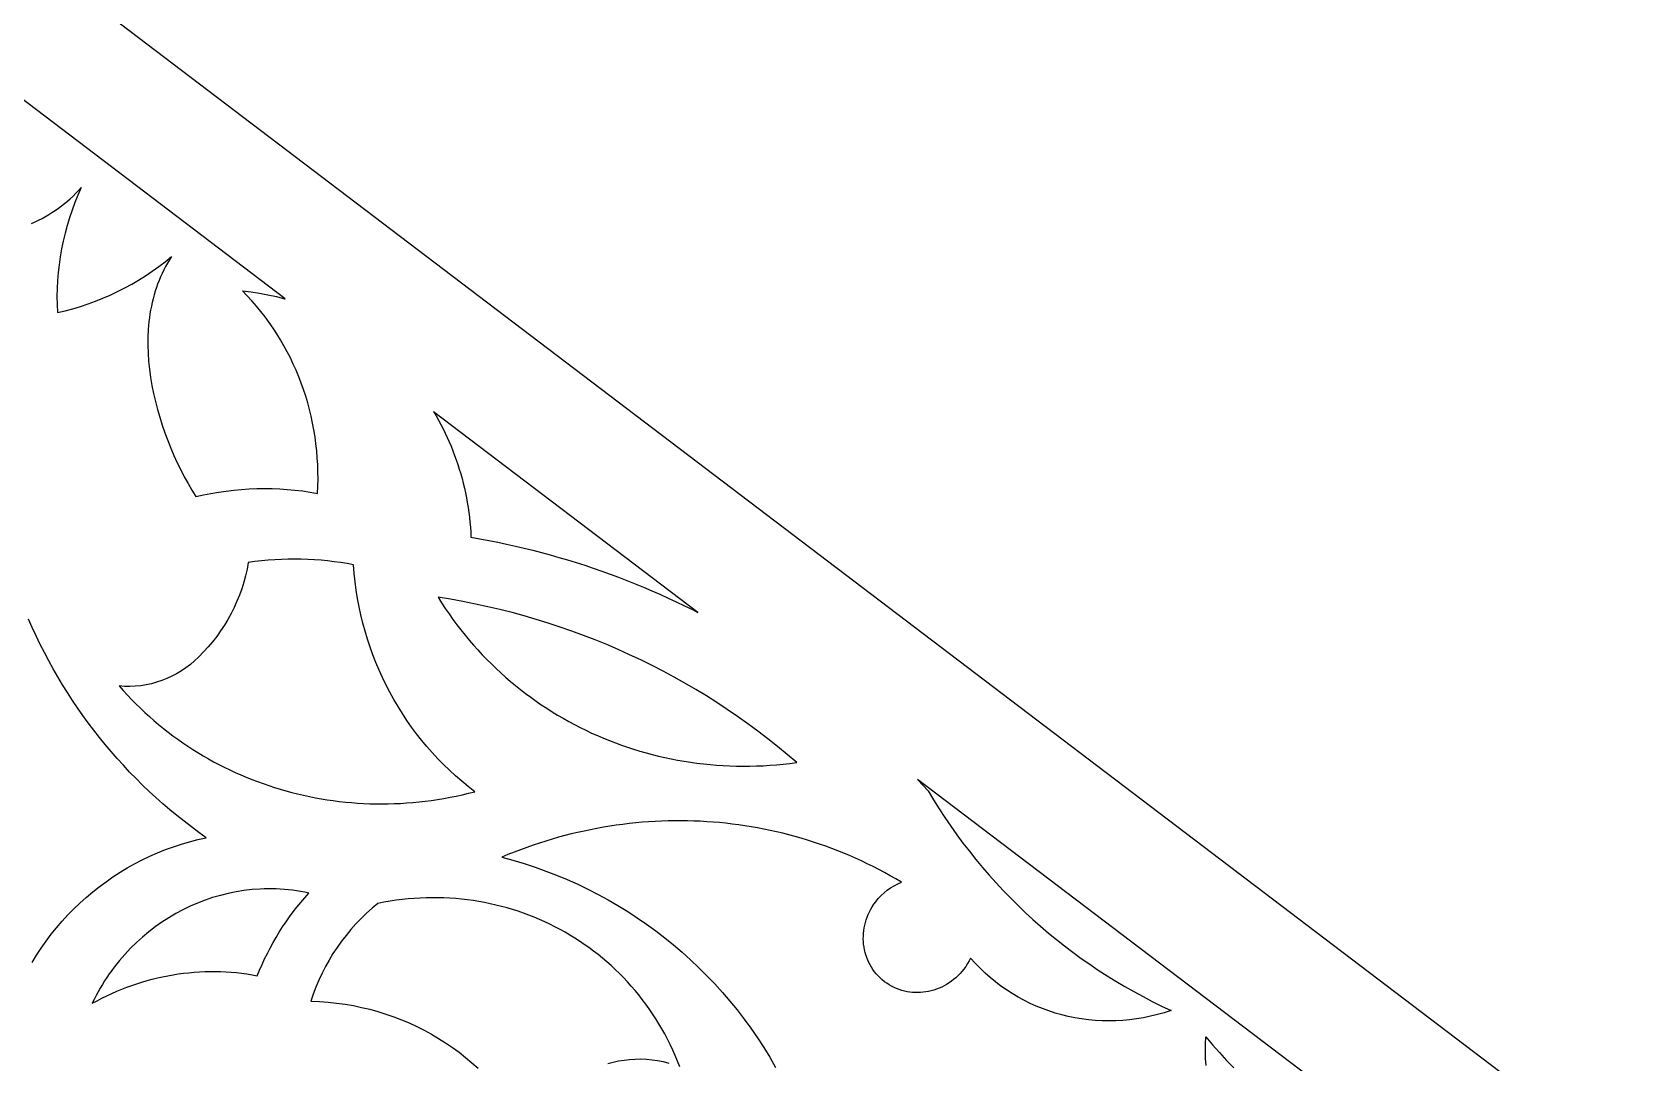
# Model space of a CAD drawing. Extents: x -1429 to -724, y 80 to 630.
# Drawn here: x -854.9 to -787.9, y 417.3 to 460.4 of the extents above; entities that cross this region are included whole.
import ezdxf

# ---------------------------------------------------------------- set-up
doc = ezdxf.new("R2010")
doc.units = 0
doc.layers.add('LAYER_1', color=18, linetype='CONTINUOUS')

msp = doc.modelspace()

# ---------------------------------------------------------------- linework, layer by layer
at = {"layer": 'LAYER_1'}
for points in [[(-784.299, 144.673), (-1369.299, 144.673), (-1369.299, 569.673), (-994.512, 569.673), (-784.299, 409.912)], [(-838.122, 444.535), (-838.019, 444.361), (-837.92, 444.185), (-837.824, 444.008), (-837.731, 443.828), (-837.642, 443.647), (-837.556, 443.464), (-837.473, 443.279), (-837.394, 443.093), (-837.318, 442.905), (-837.246, 442.715), (-837.177, 442.524), (-837.112, 442.331), (-837.05, 442.137), (-836.991, 441.942), (-836.937, 441.745), (-836.885, 441.546), (-836.838, 441.347), (-836.794, 441.146), (-836.753, 440.945), (-836.717, 440.742), (-836.683, 440.538), (-836.654, 440.333), (-836.628, 440.127), (-836.606, 439.92), (-836.588, 439.712), (-836.574, 439.503), (-836.563, 439.294), (-836.19, 439.228), (-835.818, 439.158), (-835.448, 439.084), (-835.078, 439.005), (-834.71, 438.923), (-834.343, 438.837), (-833.977, 438.746), (-833.613, 438.651), (-833.25, 438.553), (-832.888, 438.45), (-832.528, 438.343), (-832.169, 438.232), (-831.811, 438.118), (-831.456, 437.999), (-831.101, 437.876), (-830.749, 437.749), (-830.397, 437.619), (-830.048, 437.484), (-829.7, 437.345), (-829.354, 437.203), (-829.01, 437.057), (-828.667, 436.906), (-828.326, 436.752), (-827.987, 436.594), (-827.65, 436.432), (-827.315, 436.267), (-827.089, 436.152), (-838.124, 444.538)], [(-844.206, 438.374), (-844.483, 438.366), (-844.759, 438.351), (-845.036, 438.331), (-845.313, 438.305), (-845.589, 438.273), (-845.865, 438.235), (-845.917, 437.957), (-845.981, 437.681), (-846.055, 437.409), (-846.14, 437.14), (-846.236, 436.875), (-846.342, 436.614), (-846.458, 436.357), (-846.584, 436.105), (-846.721, 435.858), (-846.867, 435.616), (-847.022, 435.379), (-847.187, 435.149), (-847.361, 434.925), (-847.544, 434.708), (-847.736, 434.497), (-847.937, 434.294), (-848.108, 434.131), (-848.286, 433.98), (-848.471, 433.839), (-848.662, 433.709), (-848.86, 433.59), (-849.062, 433.483), (-849.27, 433.387), (-849.481, 433.303), (-849.697, 433.23), (-849.915, 433.17), (-850.137, 433.123), (-850.36, 433.088), (-850.586, 433.065), (-850.812, 433.056), (-851.039, 433.059), (-851.267, 433.076), (-851.094, 432.882), (-850.919, 432.692), (-850.741, 432.506), (-850.56, 432.323), (-850.376, 432.144), (-850.189, 431.969), (-850, 431.797), (-849.807, 431.629), (-849.613, 431.465), (-849.415, 431.305), (-849.216, 431.148), (-849.014, 430.995), (-848.809, 430.846), (-848.602, 430.701), (-848.393, 430.56), (-848.181, 430.422), (-847.968, 430.289), (-847.752, 430.159), (-847.534, 430.033), (-847.314, 429.911), (-847.092, 429.793), (-846.868, 429.679), (-846.642, 429.569), (-846.415, 429.463), (-846.185, 429.361), (-845.954, 429.263), (-845.722, 429.169), (-845.487, 429.079), (-845.251, 428.993), (-845.014, 428.911), (-844.775, 428.833), (-844.534, 428.759), (-844.293, 428.69), (-844.05, 428.624), (-843.805, 428.563), (-843.56, 428.506), (-843.313, 428.453), (-843.065, 428.404), (-842.816, 428.36), (-842.567, 428.319), (-842.316, 428.283), (-842.064, 428.251), (-841.812, 428.224), (-841.558, 428.2), (-841.304, 428.181), (-841.049, 428.167), (-840.794, 428.156), (-840.538, 428.15), (-840.282, 428.149), (-840.025, 428.151), (-839.767, 428.159), (-839.509, 428.17), (-839.251, 428.186), (-838.993, 428.206), (-838.734, 428.231), (-838.475, 428.261), (-838.216, 428.294), (-837.957, 428.333), (-837.698, 428.375), (-837.439, 428.423), (-837.18, 428.475), (-836.921, 428.531), (-836.663, 428.592), (-836.404, 428.658), (-836.679, 428.871), (-836.947, 429.091), (-837.208, 429.318), (-837.462, 429.551), (-837.709, 429.791), (-837.95, 430.037), (-838.183, 430.289), (-838.409, 430.547), (-838.628, 430.811), (-838.839, 431.081), (-839.044, 431.356), (-839.24, 431.637), (-839.429, 431.923), (-839.61, 432.213), (-839.784, 432.509), (-839.95, 432.81), (-840.107, 433.115), (-840.257, 433.424), (-840.399, 433.738), (-840.533, 434.056), (-840.658, 434.378), (-840.775, 434.704), (-840.884, 435.034), (-840.984, 435.367), (-841.075, 435.703), (-841.158, 436.043), (-841.232, 436.385), (-841.298, 436.731), (-841.354, 437.079), (-841.401, 437.43), (-841.44, 437.783), (-841.469, 438.139), (-841.739, 438.189), (-842.01, 438.233), (-842.283, 438.271), (-842.556, 438.303), (-842.829, 438.33), (-843.104, 438.35), (-843.379, 438.365), (-843.654, 438.374), (-843.93, 438.377)], [(-837.79, 436.545), (-837.637, 436.313), (-837.479, 436.084), (-837.318, 435.858), (-837.154, 435.637), (-836.985, 435.419), (-836.813, 435.204), (-836.638, 434.993), (-836.459, 434.786), (-836.277, 434.583), (-836.091, 434.384), (-835.903, 434.188), (-835.71, 433.996), (-835.515, 433.808), (-835.317, 433.624), (-835.115, 433.444), (-834.911, 433.267), (-834.704, 433.095), (-834.493, 432.926), (-834.28, 432.762), (-834.065, 432.601), (-833.846, 432.445), (-833.625, 432.293), (-833.401, 432.145), (-833.175, 432.001), (-832.946, 431.861), (-832.714, 431.725), (-832.481, 431.593), (-832.245, 431.466), (-832.006, 431.343), (-831.766, 431.224), (-831.523, 431.11), (-831.278, 431), (-831.031, 430.894), (-830.783, 430.793), (-830.532, 430.696), (-830.279, 430.603), (-830.025, 430.515), (-829.769, 430.431), (-829.511, 430.352), (-829.251, 430.278), (-828.99, 430.208), (-828.727, 430.143), (-828.463, 430.082), (-828.197, 430.026), (-827.93, 429.974), (-827.662, 429.927), (-827.393, 429.885), (-827.122, 429.848), (-826.85, 429.816), (-826.577, 429.788), (-826.303, 429.765), (-826.028, 429.747), (-825.752, 429.734), (-825.475, 429.726), (-825.197, 429.722), (-824.919, 429.724), (-824.64, 429.731), (-824.36, 429.742), (-824.08, 429.759), (-823.799, 429.781), (-823.517, 429.807), (-823.236, 429.839), (-822.953, 429.876), (-823.352, 430.216), (-823.756, 430.549), (-824.165, 430.873), (-824.58, 431.191), (-825, 431.5), (-825.425, 431.802), (-825.855, 432.096), (-826.29, 432.382), (-826.73, 432.66), (-827.174, 432.931), (-827.624, 433.193), (-828.077, 433.447), (-828.535, 433.694), (-828.998, 433.932), (-829.464, 434.162), (-829.935, 434.384), (-830.409, 434.597), (-830.888, 434.803), (-831.37, 435), (-831.856, 435.188), (-832.346, 435.369), (-832.839, 435.54), (-833.336, 435.704), (-833.835, 435.858), (-834.338, 436.004), (-834.844, 436.141), (-835.353, 436.27), (-835.865, 436.39), (-836.38, 436.501), (-836.898, 436.603), (-837.418, 436.697), (-837.94, 436.781)], [(-845.206, 424.595), (-845.375, 424.588), (-845.711, 424.564), (-846.046, 424.525), (-846.378, 424.472), (-846.707, 424.405), (-847.033, 424.324), (-847.356, 424.229), (-847.674, 424.121), (-847.988, 424), (-848.297, 423.866), (-848.601, 423.719), (-848.898, 423.56), (-849.19, 423.388), (-849.475, 423.204), (-849.753, 423.008), (-850.023, 422.801), (-850.286, 422.582), (-850.54, 422.352), (-850.786, 422.111), (-851.022, 421.859), (-851.137, 421.729), (-851.249, 421.597), (-851.358, 421.461), (-851.465, 421.324), (-851.57, 421.183), (-851.672, 421.041), (-851.771, 420.895), (-851.867, 420.748), (-851.961, 420.598), (-852.051, 420.445), (-852.139, 420.29), (-852.223, 420.133), (-852.305, 419.973), (-852.384, 419.812), (-852.183, 419.921), (-851.981, 420.026), (-851.777, 420.127), (-851.571, 420.222), (-851.364, 420.314), (-851.156, 420.4), (-850.946, 420.482), (-850.735, 420.559), (-850.522, 420.631), (-850.309, 420.699), (-850.094, 420.762), (-849.879, 420.82), (-849.662, 420.873), (-849.445, 420.922), (-849.227, 420.966), (-849.009, 421.005), (-848.79, 421.039), (-848.57, 421.069), (-848.35, 421.093), (-848.13, 421.113), (-847.909, 421.128), (-847.688, 421.138), (-847.467, 421.143), (-847.247, 421.143), (-847.026, 421.138), (-846.805, 421.128), (-846.585, 421.114), (-846.365, 421.094), (-846.145, 421.07), (-845.926, 421.04), (-845.707, 421.005), (-845.489, 420.966), (-845.392, 421.202), (-845.29, 421.436), (-845.183, 421.668), (-845.07, 421.897), (-844.953, 422.124), (-844.83, 422.348), (-844.703, 422.569), (-844.57, 422.787), (-844.433, 423.002), (-844.29, 423.214), (-844.144, 423.423), (-843.992, 423.629), (-843.836, 423.831), (-843.675, 424.03), (-843.509, 424.226), (-843.339, 424.418), (-843.509, 424.453), (-843.679, 424.485), (-843.848, 424.512), (-844.018, 424.536), (-844.188, 424.556), (-844.358, 424.572), (-844.528, 424.584), (-844.698, 424.592), (-844.868, 424.597), (-845.037, 424.598)]]:
    msp.add_lwpolyline(points, close=True, dxfattribs=at)
for points in [[(-854.92, 452.404), (-854.773, 452.472), (-854.627, 452.544), (-854.484, 452.618), (-854.343, 452.696), (-854.204, 452.777), (-854.068, 452.862), (-853.934, 452.95), (-853.802, 453.042), (-853.673, 453.137), (-853.547, 453.235), (-853.424, 453.337), (-853.303, 453.443), (-853.185, 453.553), (-853.07, 453.666), (-852.959, 453.782), (-852.85, 453.903), (-852.986, 453.592), (-853.112, 453.278), (-853.229, 452.962), (-853.336, 452.642), (-853.433, 452.32), (-853.52, 451.996), (-853.598, 451.67), (-853.665, 451.342), (-853.723, 451.013), (-853.771, 450.682), (-853.808, 450.351), (-853.836, 450.019), (-853.853, 449.686), (-853.861, 449.353), (-853.858, 449.019), (-853.844, 448.686), (-853.518, 448.76), (-853.196, 448.845), (-852.877, 448.94), (-852.56, 449.045), (-852.247, 449.159), (-851.937, 449.283), (-851.631, 449.416), (-851.328, 449.558), (-851.03, 449.71), (-850.736, 449.871), (-850.447, 450.041), (-850.162, 450.219), (-849.882, 450.407), (-849.607, 450.603), (-849.337, 450.807), (-849.073, 451.02), (-849.161, 450.884), (-849.244, 450.745), (-849.323, 450.605), (-849.398, 450.462), (-849.468, 450.318), (-849.534, 450.172), (-849.595, 450.024), (-849.653, 449.875), (-849.707, 449.724), (-849.756, 449.571), (-849.802, 449.417), (-849.844, 449.262), (-849.882, 449.105), (-849.916, 448.947), (-849.946, 448.789), (-849.973, 448.628), (-849.996, 448.467), (-850.016, 448.305), (-850.045, 447.979), (-850.06, 447.649), (-850.062, 447.317), (-850.052, 446.983), (-850.029, 446.647), (-849.995, 446.311), (-849.95, 445.974), (-849.893, 445.638), (-849.827, 445.302), (-849.75, 444.968), (-849.664, 444.636), (-849.569, 444.306), (-849.465, 443.979), (-849.354, 443.655), (-849.234, 443.336), (-849.108, 443.021), (-848.975, 442.712), (-848.835, 442.408), (-848.69, 442.11), (-848.539, 441.819), (-848.383, 441.536), (-848.223, 441.26), (-848.058, 440.993), (-847.742, 441.063), (-847.425, 441.125), (-847.107, 441.179), (-846.789, 441.224), (-846.47, 441.261), (-846.15, 441.29), (-845.831, 441.311), (-845.511, 441.324), (-845.192, 441.328), (-844.873, 441.324), (-844.554, 441.311), (-844.236, 441.291), (-843.919, 441.262), (-843.603, 441.225), (-843.288, 441.18), (-842.974, 441.126), (-842.96, 441.426), (-842.954, 441.724), (-842.956, 442.022), (-842.966, 442.318), (-842.983, 442.613), (-843.007, 442.907), (-843.039, 443.199), (-843.078, 443.489), (-843.125, 443.778), (-843.179, 444.064), (-843.24, 444.348), (-843.309, 444.631), (-843.384, 444.91), (-843.467, 445.188), (-843.557, 445.462), (-843.653, 445.734), (-843.757, 446.003), (-843.868, 446.269), (-843.985, 446.531), (-844.109, 446.791), (-844.24, 447.047), (-844.378, 447.299), (-844.522, 447.547), (-844.673, 447.792), (-844.831, 448.033), (-844.994, 448.269), (-845.165, 448.502), (-845.342, 448.729), (-845.525, 448.953), (-845.714, 449.171), (-845.91, 449.385), (-846.112, 449.594), (-845.753, 449.551), (-845.397, 449.495), (-845.044, 449.429), (-844.694, 449.351), (-844.348, 449.261), (-844.331, 449.256), (-855.764, 457.945)], [(-854.902, 421.521), (-854.714, 421.825), (-854.517, 422.123), (-854.311, 422.414), (-854.096, 422.698), (-853.873, 422.974), (-853.642, 423.243), (-853.402, 423.504), (-853.155, 423.757), (-852.9, 424.001), (-852.638, 424.238), (-852.368, 424.466), (-852.092, 424.686), (-851.809, 424.896), (-851.52, 425.097), (-851.224, 425.289), (-850.922, 425.472), (-850.614, 425.645), (-850.301, 425.808), (-849.982, 425.96), (-849.659, 426.103), (-849.33, 426.235), (-848.997, 426.356), (-848.659, 426.467), (-848.317, 426.566), (-847.971, 426.654), (-847.621, 426.731), (-847.935, 426.955), (-848.245, 427.185), (-848.55, 427.419), (-848.851, 427.659), (-849.147, 427.904), (-849.438, 428.155), (-849.725, 428.41), (-850.007, 428.67), (-850.284, 428.935), (-850.556, 429.205), (-850.823, 429.48), (-851.085, 429.759), (-851.342, 430.043), (-851.595, 430.332), (-851.842, 430.625), (-852.083, 430.923), (-852.32, 431.225), (-852.551, 431.531), (-852.777, 431.842), (-852.998, 432.156), (-853.213, 432.475), (-853.422, 432.798), (-853.626, 433.125), (-853.825, 433.455), (-854.018, 433.79), (-854.205, 434.128), (-854.386, 434.47), (-854.561, 434.816), (-854.731, 435.165), (-854.895, 435.518), (-855.052, 435.874)], [(-793.419, 410.562), (-817.904, 429.171), (-817.889, 429.156), (-817.468, 428.688), (-817.241, 428.312), (-817.008, 427.941), (-816.767, 427.576), (-816.521, 427.215), (-816.268, 426.86), (-816.009, 426.51), (-815.743, 426.165), (-815.472, 425.826), (-815.194, 425.493), (-814.911, 425.165), (-814.621, 424.843), (-814.326, 424.526), (-814.025, 424.215), (-813.718, 423.91), (-813.406, 423.612), (-813.088, 423.319), (-812.765, 423.032), (-812.436, 422.751), (-812.102, 422.477), (-811.763, 422.209), (-811.419, 421.948), (-811.069, 421.692), (-810.715, 421.444), (-810.355, 421.202), (-809.991, 420.966), (-809.622, 420.738), (-809.249, 420.516), (-808.871, 420.301), (-808.488, 420.093), (-808.1, 419.892), (-807.709, 419.698), (-807.313, 419.512), (-807.6, 419.42), (-807.888, 419.339), (-808.177, 419.269), (-808.466, 419.211), (-808.756, 419.163), (-809.046, 419.125), (-809.335, 419.099), (-809.624, 419.083), (-809.912, 419.078), (-810.2, 419.083), (-810.485, 419.098), (-810.769, 419.124), (-811.052, 419.161), (-811.332, 419.207), (-811.609, 419.263), (-811.884, 419.33), (-812.156, 419.407), (-812.425, 419.493), (-812.69, 419.589), (-812.951, 419.695), (-813.209, 419.811), (-813.462, 419.937), (-813.71, 420.072), (-813.953, 420.216), (-814.192, 420.37), (-814.425, 420.533), (-814.652, 420.706), (-814.873, 420.888), (-815.088, 421.078), (-815.297, 421.278), (-815.499, 421.487), (-815.693, 421.705), (-815.753, 421.587), (-815.819, 421.471), (-815.892, 421.357), (-815.973, 421.246), (-816.051, 421.148), (-816.133, 421.055), (-816.219, 420.967), (-816.307, 420.884), (-816.399, 420.807), (-816.494, 420.734), (-816.592, 420.666), (-816.692, 420.603), (-816.794, 420.546), (-816.898, 420.494), (-817.004, 420.446), (-817.112, 420.405), (-817.221, 420.368), (-817.332, 420.337), (-817.443, 420.311), (-817.556, 420.29), (-817.668, 420.275), (-817.782, 420.265), (-817.895, 420.261), (-818.008, 420.262), (-818.121, 420.269), (-818.234, 420.281), (-818.346, 420.299), (-818.457, 420.322), (-818.567, 420.352), (-818.676, 420.386), (-818.783, 420.427), (-818.889, 420.473), (-818.992, 420.526), (-819.094, 420.584), (-819.193, 420.648), (-819.29, 420.717), (-819.383, 420.792), (-819.47, 420.871), (-819.553, 420.954), (-819.631, 421.04), (-819.703, 421.13), (-819.771, 421.222), (-819.833, 421.318), (-819.89, 421.416), (-819.942, 421.517), (-819.989, 421.621), (-820.031, 421.726), (-820.067, 421.833), (-820.098, 421.942), (-820.124, 422.053), (-820.144, 422.165), (-820.159, 422.278), (-820.169, 422.391), (-820.174, 422.506), (-820.172, 422.62), (-820.166, 422.735), (-820.154, 422.85), (-820.136, 422.965), (-820.113, 423.08), (-820.085, 423.193), (-820.051, 423.306), (-820.011, 423.418), (-819.966, 423.529), (-819.915, 423.638), (-819.859, 423.746), (-819.797, 423.851), (-819.729, 423.955), (-819.655, 424.056), (-819.546, 424.19), (-819.428, 424.316), (-819.303, 424.432), (-819.171, 424.54), (-819.032, 424.638), (-818.887, 424.727), (-818.737, 424.805), (-818.582, 424.872), (-818.816, 425.011), (-819.051, 425.146), (-819.289, 425.278), (-819.528, 425.405), (-819.768, 425.529), (-820.01, 425.648), (-820.254, 425.764), (-820.499, 425.877), (-820.746, 425.985), (-820.993, 426.089), (-821.243, 426.19), (-821.493, 426.286), (-821.745, 426.379), (-821.998, 426.468), (-822.253, 426.553), (-822.508, 426.634), (-822.765, 426.712), (-823.022, 426.785), (-823.281, 426.855), (-823.541, 426.92), (-823.801, 426.982), (-824.063, 427.04), (-824.325, 427.094), (-824.588, 427.144), (-824.852, 427.19), (-825.116, 427.233), (-825.382, 427.271), (-825.647, 427.306), (-825.914, 427.336), (-826.181, 427.363), (-826.448, 427.386), (-826.716, 427.404), (-826.985, 427.419), (-827.254, 427.43), (-827.523, 427.437), (-827.792, 427.441), (-828.062, 427.44), (-828.331, 427.435), (-828.601, 427.426), (-828.872, 427.414), (-829.142, 427.397), (-829.412, 427.377), (-829.682, 427.352), (-829.952, 427.324), (-830.223, 427.292), (-830.492, 427.255), (-830.762, 427.215), (-831.032, 427.171), (-831.301, 427.123), (-831.57, 427.07), (-831.839, 427.014), (-832.107, 426.954), (-832.375, 426.89), (-832.642, 426.822), (-832.909, 426.75), (-833.175, 426.674), (-833.441, 426.594), (-833.706, 426.51), (-833.97, 426.422), (-834.234, 426.33), (-834.496, 426.234), (-834.758, 426.134), (-835.02, 426.03), (-835.28, 425.922), (-834.811, 425.794), (-834.346, 425.655), (-833.887, 425.504), (-833.434, 425.342), (-832.985, 425.168), (-832.543, 424.983), (-832.106, 424.788), (-831.676, 424.581), (-831.251, 424.363), (-830.833, 424.135), (-830.422, 423.897), (-830.017, 423.648), (-829.619, 423.389), (-829.228, 423.12), (-828.845, 422.841), (-828.469, 422.552), (-828.1, 422.253), (-827.74, 421.945), (-827.387, 421.628), (-827.042, 421.301), (-826.706, 420.965), (-826.378, 420.62), (-826.059, 420.267), (-825.748, 419.904), (-825.447, 419.534), (-825.154, 419.154), (-824.871, 418.767), (-824.598, 418.371), (-824.334, 417.967), (-824.08, 417.556), (-823.836, 417.136)], [(-827.839, 417.16), (-827.933, 417.397), (-828.031, 417.631), (-828.134, 417.861), (-828.241, 418.088), (-828.353, 418.311), (-828.47, 418.531), (-828.591, 418.748), (-828.716, 418.961), (-828.846, 419.17), (-828.98, 419.376), (-829.118, 419.578), (-829.26, 419.776), (-829.406, 419.97), (-829.556, 420.161), (-829.709, 420.348), (-829.867, 420.531), (-830.028, 420.71), (-830.193, 420.885), (-830.362, 421.056), (-830.534, 421.223), (-830.709, 421.386), (-830.888, 421.545), (-831.07, 421.7), (-831.255, 421.85), (-831.444, 421.997), (-831.635, 422.139), (-831.829, 422.276), (-832.027, 422.41), (-832.227, 422.539), (-832.43, 422.663), (-832.635, 422.784), (-832.843, 422.899), (-833.054, 423.01), (-833.267, 423.117), (-833.483, 423.219), (-833.701, 423.316), (-833.921, 423.408), (-834.143, 423.496), (-834.368, 423.579), (-834.594, 423.657), (-834.823, 423.731), (-835.053, 423.799), (-835.285, 423.863), (-835.519, 423.921), (-835.755, 423.975), (-835.992, 424.023), (-836.231, 424.066), (-836.471, 424.105), (-836.713, 424.138), (-836.955, 424.166), (-837.199, 424.188), (-837.445, 424.205), (-837.691, 424.217), (-837.938, 424.224), (-838.187, 424.225), (-838.436, 424.221), (-838.686, 424.211), (-838.937, 424.196), (-839.188, 424.175), (-839.44, 424.149), (-839.692, 424.117), (-839.945, 424.079), (-840.198, 424.035), (-840.452, 423.986), (-840.695, 423.784), (-840.929, 423.574), (-841.156, 423.355), (-841.373, 423.128), (-841.583, 422.894), (-841.783, 422.653), (-841.974, 422.405), (-842.156, 422.15), (-842.329, 421.888), (-842.491, 421.62), (-842.644, 421.347), (-842.787, 421.068), (-842.92, 420.783), (-843.042, 420.494), (-843.153, 420.2), (-843.254, 419.902), (-842.893, 419.888), (-842.534, 419.862), (-842.179, 419.824), (-841.826, 419.776), (-841.477, 419.715), (-841.131, 419.644), (-840.789, 419.562), (-840.451, 419.469), (-840.118, 419.365), (-839.789, 419.25), (-839.464, 419.125), (-839.144, 418.99), (-838.83, 418.844), (-838.521, 418.688), (-838.217, 418.523), (-837.919, 418.347), (-837.628, 418.162), (-837.342, 417.968), (-837.063, 417.764), (-836.791, 417.55), (-836.525, 417.328), (-836.267, 417.097)], [(-805.855, 417.217), (-805.874, 417.512), (-805.883, 417.809), (-805.881, 418.108), (-805.869, 418.409), (-805.584, 418.076), (-805.294, 417.75), (-804.998, 417.429), (-804.696, 417.115)], [(-830.853, 417.296), (-830.627, 417.356), (-830.399, 417.405), (-830.168, 417.442), (-829.936, 417.468), (-829.703, 417.482), (-829.469, 417.485), (-829.234, 417.476), (-828.999, 417.455), (-828.765, 417.421), (-828.531, 417.375), (-828.299, 417.316)]]:
    msp.add_lwpolyline(points, dxfattribs=at)

doc.saveas('drawing.dxf')
